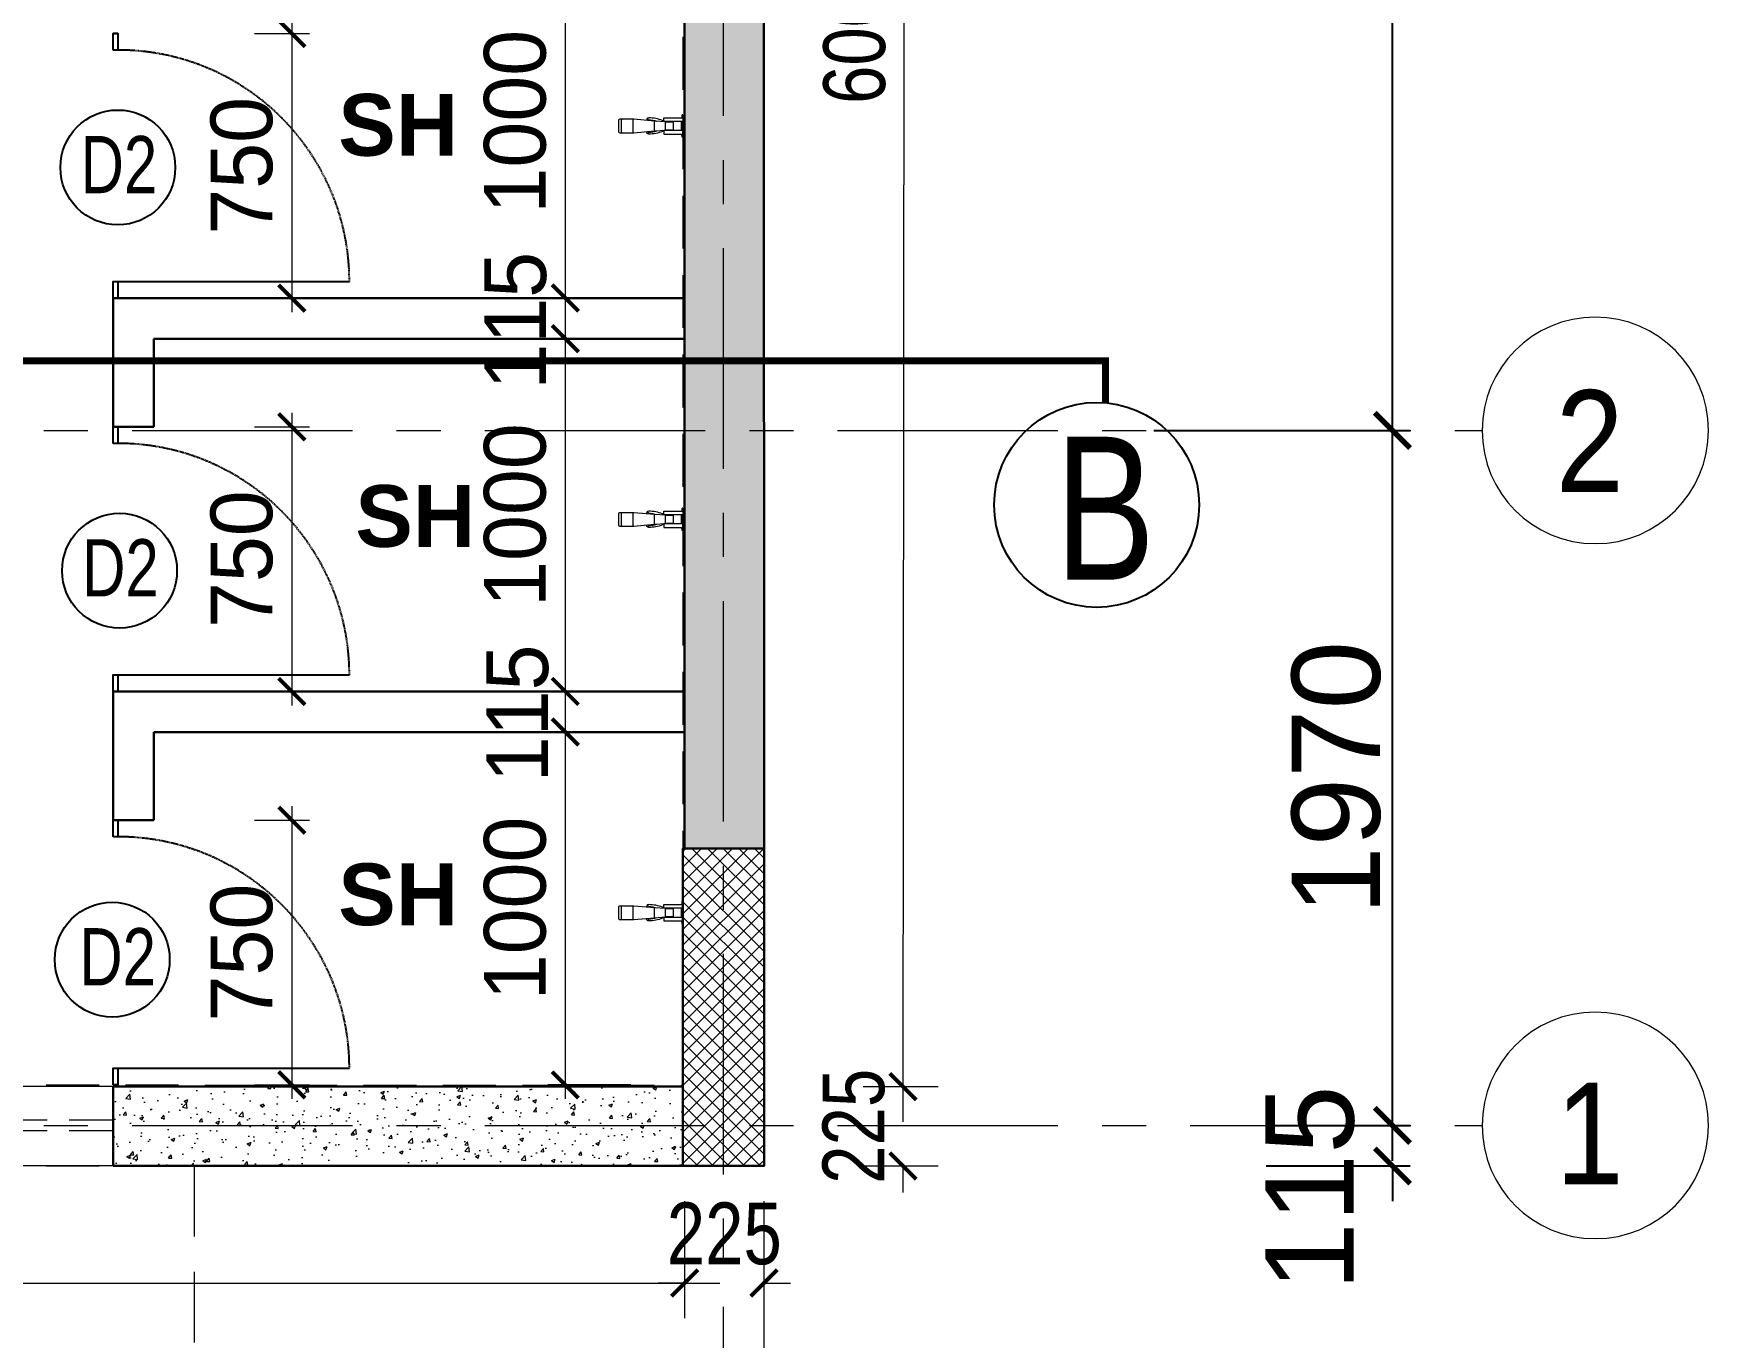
# Model space of a CAD drawing. Header units: millimetres. Extents: x -286480 to 108094, y -227925 to 10018.
# Drawn here: x -8674 to -3926, y -139030 to -135334 of the extents above; entities that cross this region are included whole.
import ezdxf
from ezdxf.enums import TextEntityAlignment as Align

# ---------------------------------------------------------------- set-up
doc = ezdxf.new("R2010")
doc.units = ezdxf.units.MM
doc.header["$LTSCALE"] = 100
doc.header["$MEASUREMENT"] = 0
doc.header["$PDMODE"] = 67
for name, pattern in [('CENTER', [2, 1.25, -0.25, 0.25, -0.25]), ('DASHED', [0.75, 0.5, -0.25]), ('DASHED2', [0.375, 0.25, -0.125])]:
    doc.linetypes.add(name, pattern=pattern)
doc.layers.get('0').update_dxf_attribs({"lineweight": 25})
for name, color, linetype, lineweight in [('A-ANNO-COLUMN-HATCH', 253, 'Continuous', 9), ('A-ANNO-GRID', 251, 'CENTER', 9), ('A-ANNO-TEXT', 7, 'Continuous', 25), ('A-ANNO-WALL', 1, 'Continuous', 30), ('AAC BLOCK HATCH', 253, 'Continuous', 5), ('ACC BLOCK', 211, 'Continuous', 30), ('beam', 3, 'Continuous', 20), ('dim', 7, 'Continuous', 13), ('DW-NO', 7, 'Continuous', 25), ('fixtures', 171, 'Continuous', 15), ('GLASS', 150, 'Continuous', 5), ('GRID TAB', 21, 'Continuous', 5), ('PARAPET', 50, 'Continuous', 18), ('projection', 200, 'DASHED', 18), ('S-COL', 4, 'Continuous', 30)]:
    doc.layers.add(name, color=color, linetype=linetype, lineweight=lineweight)
doc.layers.add('DIM1', color=132, linetype='Continuous')
doc.styles.add('ARIAL', font='arial.ttf', dxfattribs={"width": 0.8})
doc.styles.add('CENTURY-GOTHIC', font='GOTHIC.TTF', dxfattribs={"height": 175})
doc.styles.add('GOTHIC-TITLE', font='GOTHIC.TTF', dxfattribs={"width": 0.9, "height": 20})
doc.styles.add('SIZE', font='arial.ttf', dxfattribs={"width": 0.75, "height": 200})
doc.styles.get("Standard").update_dxf_attribs({"font": 'sanss___.ttf'})
doc.styles.add('Tower', font='arial.ttf', dxfattribs={"height": 250})
doc.dimstyles.new('1.125', dxfattribs={"dimtxt": 175, "dimasz": 75, "dimexe": 50, "dimexo": 50, "dimgap": 50, "dimtad": 1, "dimdec": 0, "dimrnd": 5, "dimzin": 0, "dimdsep": 46, "dimtxsty": 'CENTURY-GOTHIC', "dimblk": 'ARCHTICK', "dimcen": 5, "dimdle": 40, "dimclrd": 256, "dimclre": 8, "dimclrt": 213, "dimadec": 0, "dimazin": 0, "dimtfac": 1, "dimtdec": 0, "dimtofl": 0, "dimtmove": 2, "dimatfit": 2, "dimldrblk": 'OPEN30', "dimfxl": 80, "dimtolj": 1, "dimtzin": 0, "dimlwd": 15, "dimlwe": 9, "dimarcsym": 1})
doc.dimstyles.new('D 75', dxfattribs={"dimtxt": 175, "dimasz": 75, "dimexe": 100, "dimexo": 100, "dimgap": 50, "dimtad": 1, "dimdec": 0, "dimrnd": 5, "dimzin": 0, "dimdsep": 46, "dimtxsty": 'ARIAL', "dimblk": 'ARCHTICK', "dimcen": 0.09, "dimdle": 100, "dimclrd": 256, "dimclrt": 256, "dimadec": 0, "dimazin": 0, "dimtfac": 1, "dimtdec": 0, "dimtix": 1, "dimtofl": 0, "dimtmove": 1, "dimatfit": 3, "dimfxl": 135, "dimtolj": 1, "dimtzin": 0, "dimlwd": 9, "dimlwe": 9, "dimarcsym": 0})
doc.dimstyles.new('IIITD_WD_L @ 100', dxfattribs={"dimscale": 100, "dimtxt": 2.5, "dimasz": 1, "dimexe": 0.5, "dimexo": 0.25, "dimgap": 0.3, "dimtad": 1, "dimdec": 0, "dimrnd": 1, "dimzin": 0, "dimdsep": 46, "dimtxsty": 'Standard', "dimblk": 'ARCHTICK', "dimcen": 0.2, "dimdle": 1, "dimclrd": 8, "dimclre": 8, "dimadec": 0, "dimazin": 0, "dimtfac": 1, "dimtdec": 0, "dimtofl": 0, "dimtmove": 0, "dimatfit": 0, "dimfxl": 2, "dimtolj": 1, "dimtzin": 0, "dimlwd": -1, "dimlwe": -1, "dimarcsym": 0})
pattern_1 = [(50, (250.085, -34477.53), (107.58903, -9.41282), [11.25, -123.75]), (355, (250.09, -34477.53), (-20.8127, 112.82882), [9, -99]), (100.45144, (259.05, -34478.31), (86.77633, 103.416), [9.56103, -105.17132]), (46.1842, (250.09, -34447.53), (160.0862, -24.8279), [16.875, -185.625]), (96.63564, (263.43, -34449.6), (140.1993, 146.1178), [14.34155, -157.75706]), (351.18416, (250.09, -34447.53), (140.1993, 146.1178), [13.5, -148.5]), (21, (265.085, -34455.03), (89.53606, -60.39283), [11.25, -123.75]), (326, (265.09, -34455.03), (36.4973, 108.77251), [9, -99]), (71.45144, (272.55, -34460.06), (126.03336, 48.37967), [9.56103, -105.17132]), (37.5, (250.085, -34477.53), (1.823978, 49.934078), [0, -97.8, 0, -100.5, 0, -99.375]), (7.5, (250.085, -34477.53), (39.46043, 59.161757), [0, -57.3, 0, -95.55, 0, -37.875]), (327.5, (216.635, -34477.53), (80.073365, -3.38323), [0, -37.5, 0, -117, 0, -155.25]), (317.5, (201.635, -34477.53), (87.477925, 15.015747), [0, -48.75, 0, -77.7, 0, -110.25])]

# ---------------------------------------------------------------- blocks, each defined once
blk = doc.blocks.new('_ArchTick')
at = {"const_width": 0.15}
blk.add_lwpolyline([(-0.5, -0.5), (0.5, 0.5)], dxfattribs=at)
blk = doc.blocks.new('*D316')
at = {"layer": 'Defpoints', "color": 0, "ltscale": 0.1, "transparency": 16777216}
for p in [(-6603.2, -138672.4, -3), (-16553.2, -138739.2, -3), (-16553.2, -139317.8)]:
    blk.add_point(p, dxfattribs=at)
at = {"layer": 'dim', "color": 0, "lineweight": 9, "ltscale": 0.1, "transparency": 16777216}
for p, q in [((-6603.2, -138772.4), (-6603.2, -139417.8)), ((-16553.2, -138839.2), (-16553.2, -139417.8))]:
    blk.add_line(p, q, dxfattribs=at)
at = {"layer": 'dim', "lineweight": 9, "ltscale": 0.1, "transparency": 16777216}
blk.add_line((-6503.2, -139317.8), (-16653.2, -139317.8), dxfattribs=at)
at = {"layer": 'dim', "lineweight": 9, "ltscale": 0.1, "transparency": 16777216, "xscale": 75, "yscale": 75, "zscale": 75, "rotation": 180}
blk.add_blockref('_ArchTick', (-16553.2, -139317.8), dxfattribs=at)
at = {"layer": 'dim', "lineweight": 9, "ltscale": 0.1, "transparency": 16777216, "xscale": 75, "yscale": 75, "zscale": 75}
blk.add_blockref('_ArchTick', (-6603.2, -139317.8), dxfattribs=at)
at = {"layer": 'dim', "ltscale": 0.1, "transparency": 16777216, "insert": (-11578.2, -139178.5), "char_height": 175, "attachment_point": 5, "style": 'ARIAL'}
blk.add_mtext('\\A1;9950', dxfattribs=at)
blk = doc.blocks.new('*D318')
at = {"layer": 'Defpoints', "color": 0, "ltscale": 0.1, "transparency": 16777216}
for p in [(-6457.7, -132313.8), (-6421.7, -138319.2, 11.6), (-6209, -138319.4)]:
    blk.add_point(p, dxfattribs=at)
at = {"layer": 'dim', "lineweight": 9, "ltscale": 0.1, "transparency": 16777216}
blk.add_line((-6204.6, -132214), (-6209.1, -138419.4), dxfattribs=at)
at = {"layer": 'dim', "color": 0, "lineweight": 9, "ltscale": 0.1, "transparency": 16777216}
for p, q in [((-6357.7, -132313.9), (-6104.7, -132314.1)), ((-6321.7, -138319.3), (-6109, -138319.4))]:
    blk.add_line(p, q, dxfattribs=at)
at = {"layer": 'dim', "lineweight": 9, "ltscale": 0.1, "transparency": 16777216, "xscale": 75, "yscale": 75, "zscale": 75}
for p, rotation in [((-6204.7, -132314), 89.95871257011103), ((-6209, -138319.4), 269.9587125701111)]:
    blk.add_blockref('_ArchTick', p, dxfattribs=dict(at, rotation=rotation))
at = {"layer": 'dim', "ltscale": 0.1, "transparency": 16777216, "insert": (-6346.2, -135316.6), "char_height": 175, "attachment_point": 5, "rotation": 89.9587, "style": 'ARIAL'}
blk.add_mtext('\\A1;6005', dxfattribs=at)
blk = doc.blocks.new('*D319')
at = {"layer": 'Defpoints', "color": 0, "ltscale": 0.1, "transparency": 16777216}
for p in [(-6421.7, -138319.2, 3), (-6421.9, -138544), (-6209.2, -138544.2)]:
    blk.add_point(p, dxfattribs=at)
at = {"layer": 'dim', "lineweight": 9, "ltscale": 0.1, "transparency": 16777216}
for p, q in [((-6209, -138319.4), (-6209, -138244.4)), ((-6209.2, -138544.2), (-6209.2, -138619.2))]:
    blk.add_line(p, q, dxfattribs=at)
at = {"layer": 'dim', "color": 0, "lineweight": 9, "ltscale": 0.1, "transparency": 16777216}
for p, q in [((-6321.7, -138319.3), (-6109, -138319.4)), ((-6321.9, -138544.1), (-6109.2, -138544.3))]:
    blk.add_line(p, q, dxfattribs=at)
at = {"layer": 'dim', "lineweight": 9, "ltscale": 0.1, "transparency": 16777216, "xscale": 75, "yscale": 75, "zscale": 75}
for p, rotation in [((-6209, -138319.4), 269.9587125701111), ((-6209.2, -138544.2), 89.95871257011108)]:
    blk.add_blockref('_ArchTick', p, dxfattribs=dict(at, rotation=rotation))
at = {"layer": 'dim', "ltscale": 0.1, "transparency": 16777216, "insert": (-6348.5, -138431.7), "char_height": 175, "attachment_point": 5, "rotation": 89.9587, "style": 'ARIAL'}
blk.add_mtext('\\A1;225', dxfattribs=at)
blk = doc.blocks.new('*D279')
at = {"layer": 'Defpoints', "color": 0, "ltscale": 0.1, "transparency": 16777216}
for p in [(-6603.2, -138544.3), (-6828.2, -138653.2), (-6603.2, -138876)]:
    blk.add_point(p, dxfattribs=at)
at = {"layer": 'dim', "color": 0, "lineweight": 9, "ltscale": 0.1, "transparency": 16777216}
for p, q in [((-6603.2, -138644.3), (-6603.2, -138976)), ((-6828.2, -138753.2), (-6828.2, -138976))]:
    blk.add_line(p, q, dxfattribs=at)
at = {"layer": 'dim', "lineweight": 9, "ltscale": 0.1, "transparency": 16777216}
for p, q in [((-6828.2, -138876), (-6903.2, -138876)), ((-6603.2, -138876), (-6528.2, -138876))]:
    blk.add_line(p, q, dxfattribs=at)
at = {"layer": 'dim', "lineweight": 9, "ltscale": 0.1, "transparency": 16777216, "xscale": 75, "yscale": 75, "zscale": 75}
blk.add_blockref('_ArchTick', (-6828.2, -138876), dxfattribs=at)
at = {"layer": 'dim', "lineweight": 9, "ltscale": 0.1, "transparency": 16777216, "xscale": 75, "yscale": 75, "zscale": 75, "rotation": 180}
blk.add_blockref('_ArchTick', (-6603.2, -138876), dxfattribs=at)
at = {"layer": 'dim', "ltscale": 0.1, "transparency": 16777216, "insert": (-6715.7, -138736.6), "char_height": 175, "attachment_point": 5, "style": 'ARIAL'}
blk.add_mtext('\\A1;225', dxfattribs=at)
blk = doc.blocks.new('ERE')
at = {"linetype": 'Continuous'}
for p, q in [((130107.8, -25007.6, 6.1), (130121.2, -25007.6, 6.1)), ((130107.8, -25054.5, 6.1), (129451.5, -25054.5, 6.1)), ((130107.8, -25757.6, 6.1), (130121.2, -25757.6, 6.1))]:
    blk.add_line(p, q, dxfattribs=at)
at = {"linetype": 'DASHED2', "ltscale": 0.1}
blk.add_arc((130107.8, -25054.5, 6.1), 656.3, 180, 270, dxfattribs=at)
at = {"linetype": 'Continuous'}
for points in [[(130121.2, -25007.6, 6.1), (130121.2, -25054.5, 6.1), (130107.8, -25054.5, 6.1), (130107.8, -25007.6, 6.1)], [(130121.2, -25710.7, 6.1), (130121.2, -25757.6, 6.1), (130107.8, -25757.6, 6.1), (130107.8, -25710.7, 6.1)]]:
    blk.add_3dface(points, dxfattribs=at)
blk = doc.blocks.new('*D258')
at = {"layer": 'Defpoints', "color": 0, "ltscale": 0.1, "transparency": 16777216}
for p in [(-6930.1, -135084.3), (-7166.4, -136084.3), (-6930.1, -136084.3)]:
    blk.add_point(p, dxfattribs=at)
at = {"layer": 'dim', "color": 8, "lineweight": 9, "ltscale": 0.1, "transparency": 16777216}
for p, q in [((-6980.1, -135084.3), (-7216.4, -135084.3)), ((-6980.1, -136084.3), (-7216.4, -136084.3))]:
    blk.add_line(p, q, dxfattribs=at)
at = {"layer": 'dim', "lineweight": 15, "ltscale": 0.1, "transparency": 16777216}
blk.add_line((-7166.4, -135044.3), (-7166.4, -136124.3), dxfattribs=at)
at = {"layer": 'dim', "lineweight": 15, "ltscale": 0.1, "transparency": 16777216, "xscale": 75, "yscale": 75, "zscale": 75}
for p, rotation in [((-7166.4, -135084.3), 90), ((-7166.4, -136084.3), 270)]:
    blk.add_blockref('_ArchTick', p, dxfattribs=dict(at, rotation=rotation))
at = {"layer": 'dim', "color": 213, "ltscale": 0.1, "transparency": 16777216, "insert": (-7308.3, -135584.3), "char_height": 175, "attachment_point": 5, "rotation": 90, "style": 'CENTURY-GOTHIC'}
blk.add_mtext('\\A1;1000', dxfattribs=at)
blk = doc.blocks.new('_Open30')
at = {"color": 0, "linetype": 'ByBlock', "lineweight": -2}
for p, q in [((-1, 0.268), (0, 0)), ((0, 0), (-1, -0.268)), ((0, 0), (-1, 0))]:
    blk.add_line(p, q, dxfattribs=at)
blk = doc.blocks.new('*D259')
at = {"layer": 'Defpoints', "color": 0, "ltscale": 0.1, "transparency": 16777216}
for p in [(-6930.1, -136084.3), (-7166.4, -136199.3), (-6930.3, -136199.3)]:
    blk.add_point(p, dxfattribs=at)
at = {"layer": 'dim', "color": 8, "lineweight": 9, "ltscale": 0.1, "transparency": 16777216}
for p, q in [((-6980.1, -136084.3), (-7216.4, -136084.3)), ((-6980.3, -136199.3), (-7216.4, -136199.3))]:
    blk.add_line(p, q, dxfattribs=at)
at = {"layer": 'dim', "lineweight": 15, "ltscale": 0.1, "transparency": 16777216}
blk.add_line((-7166.4, -136044.3), (-7166.4, -136239.3), dxfattribs=at)
at = {"layer": 'dim', "lineweight": 15, "ltscale": 0.1, "transparency": 16777216, "xscale": 75, "yscale": 75, "zscale": 75}
for p, rotation in [((-7166.4, -136084.3), 90), ((-7166.4, -136199.3), 270)]:
    blk.add_blockref('_ArchTick', p, dxfattribs=dict(at, rotation=rotation))
at = {"layer": 'dim', "color": 213, "ltscale": 0.1, "transparency": 16777216, "insert": (-7307.4, -136148.5), "char_height": 175, "attachment_point": 5, "rotation": 90, "style": 'CENTURY-GOTHIC'}
blk.add_mtext('\\A1;115', dxfattribs=at)
blk = doc.blocks.new('*D260')
at = {"layer": 'Defpoints', "color": 0, "ltscale": 0.1, "transparency": 16777216}
for p in [(-6930.3, -136199.3), (-7166.4, -137199.3), (-6930.3, -137199.3)]:
    blk.add_point(p, dxfattribs=at)
at = {"layer": 'dim', "lineweight": 15, "ltscale": 0.1, "transparency": 16777216}
blk.add_line((-7166.4, -136159.3), (-7166.4, -137239.3), dxfattribs=at)
at = {"layer": 'dim', "color": 8, "lineweight": 9, "ltscale": 0.1, "transparency": 16777216}
for p, q in [((-6980.3, -136199.3), (-7216.4, -136199.3)), ((-6980.3, -137199.3), (-7216.4, -137199.3))]:
    blk.add_line(p, q, dxfattribs=at)
at = {"layer": 'dim', "lineweight": 15, "ltscale": 0.1, "transparency": 16777216, "xscale": 75, "yscale": 75, "zscale": 75}
for p, rotation in [((-7166.4, -136199.3), 90), ((-7166.4, -137199.3), 270)]:
    blk.add_blockref('_ArchTick', p, dxfattribs=dict(at, rotation=rotation))
at = {"layer": 'dim', "color": 213, "ltscale": 0.1, "transparency": 16777216, "insert": (-7308.3, -136699.3), "char_height": 175, "attachment_point": 5, "rotation": 90, "style": 'CENTURY-GOTHIC'}
blk.add_mtext('\\A1;1000', dxfattribs=at)
blk = doc.blocks.new('*D261')
at = {"layer": 'Defpoints', "color": 0, "ltscale": 0.1, "transparency": 16777216}
for p in [(-6930.3, -137199.3), (-7166.4, -137314.3), (-6930.1, -137314.3)]:
    blk.add_point(p, dxfattribs=at)
at = {"layer": 'dim', "lineweight": 15, "ltscale": 0.1, "transparency": 16777216}
blk.add_line((-7166.4, -137159.3), (-7166.4, -137354.3), dxfattribs=at)
at = {"layer": 'dim', "color": 8, "lineweight": 9, "ltscale": 0.1, "transparency": 16777216}
for p, q in [((-6980.3, -137199.3), (-7216.4, -137199.3)), ((-6980.1, -137314.3), (-7216.4, -137314.3))]:
    blk.add_line(p, q, dxfattribs=at)
at = {"layer": 'dim', "lineweight": 15, "ltscale": 0.1, "transparency": 16777216, "xscale": 75, "yscale": 75, "zscale": 75}
for p, rotation in [((-7166.4, -137199.3), 90), ((-7166.4, -137314.3), 270)]:
    blk.add_blockref('_ArchTick', p, dxfattribs=dict(at, rotation=rotation))
at = {"layer": 'dim', "color": 213, "ltscale": 0.1, "transparency": 16777216, "insert": (-7301.5, -137261.5), "char_height": 175, "attachment_point": 5, "rotation": 90, "style": 'CENTURY-GOTHIC'}
blk.add_mtext('\\A1;115', dxfattribs=at)
blk = doc.blocks.new('*D262')
at = {"layer": 'Defpoints', "color": 0, "ltscale": 0.1, "transparency": 16777216}
for p in [(-6930.1, -137314.3), (-7166.4, -138314.3), (-6930.3, -138314.3, 11.6)]:
    blk.add_point(p, dxfattribs=at)
at = {"layer": 'dim', "lineweight": 15, "ltscale": 0.1, "transparency": 16777216}
blk.add_line((-7166.4, -137274.3), (-7166.4, -138354.3), dxfattribs=at)
at = {"layer": 'dim', "color": 8, "lineweight": 9, "ltscale": 0.1, "transparency": 16777216}
for p, q in [((-6980.1, -137314.3), (-7216.4, -137314.3)), ((-6980.3, -138314.3), (-7216.4, -138314.3))]:
    blk.add_line(p, q, dxfattribs=at)
at = {"layer": 'dim', "lineweight": 15, "ltscale": 0.1, "transparency": 16777216, "xscale": 75, "yscale": 75, "zscale": 75}
for p, rotation in [((-7166.4, -137314.3), 90), ((-7166.4, -138314.3), 270)]:
    blk.add_blockref('_ArchTick', p, dxfattribs=dict(at, rotation=rotation))
at = {"layer": 'dim', "color": 213, "ltscale": 0.1, "transparency": 16777216, "insert": (-7308.3, -137814.3), "char_height": 175, "attachment_point": 5, "rotation": 90, "style": 'CENTURY-GOTHIC'}
blk.add_mtext('\\A1;1000', dxfattribs=at)
blk = doc.blocks.new('-shower1')
for p, q in [((80.7, -14), (80.7, 14)), ((141.7, 19), (141.7, -19))]:
    blk.add_line(p, q)
for points in [[(-0.3, 13), (53.7, 13), (53.7, 23), (-0.3, 23)], [(-0.3, -13), (53.7, -13), (53.7, -23), (-0.3, -23)]]:
    blk.add_lwpolyline(points, close=True)
for points in [[(0, 23), (0, 31.9), (1.7, 31.9), (3.1, 23)], [(0, 13), (0, -13)], [(1.7, 23), (1.7, 31.9)], [(1.7, 13), (1.7, -13)], [(4.6, 13), (4.6, -13)], [(48.7, 12), (27.7, 12), (27.7, -12), (48.7, -12)], [(97.6, 18.4), (99.8, 22.4)], [(0, -23), (0, -31.9), (1.7, -31.9), (3.1, -23)], [(1.7, -23), (1.7, -31.9)], [(97.6, -18.4), (99.8, -22.4)]]:
    blk.add_lwpolyline(points)
blk.add_lwpolyline([(178.7, -19), (171.7, -19), (138.7, -19), (80.7, -14), (48.7, -12), (48.7, 12), (80.7, 14), (138.7, 19), (171.7, 19), (178.7, 19, -0.414214), (182.7, 15), (182.7, -15, -0.414214)], format="xyb", close=True)
for points in [[(53.7, 15.3, -0.007513), (57.2, 14.6, -0.799179)], [(57.2, 12.6), (57.2, 15.8, -0.081947), (96.7, 23.1, -0.285928), (101.7, 20.5), (102.8, 16)], [(57.2, 12.6), (57.2, 12.6, -0.081947)], [(97.6, 18.4, 0.046456), (73.5, 13.6, 0.308192)], [(171, 19, -0.414214), (175, 15), (175, -15, -0.414214), (171, -19)], [(53.7, -14.5, 0.007513), (57.2, -13.8, 0.799179)], [(57.2, -12.6), (57.2, -14.1, 0.081947)], [(57.2, -14.1), (57.2, -15.8, 0.081947), (96.7, -23.1, 0.285928), (101.7, -20.5), (102.8, -16)], [(97.6, -18.4, -0.046456), (73.5, -13.6, -0.308192)]]:
    blk.add_lwpolyline(points, format="xyb")
blk = doc.blocks.new('GRIDTAB')
at = {"layer": 'GRID TAB', "ltscale": 0.1}
blk.add_circle((4668008.8, 8270544.3), 334.3, dxfattribs=at)
at = {"layer": 'GRID TAB', "ltscale": 0.1, "style": 'GOTHIC-TITLE', "width": 0.9}
blk.add_attdef('1', text='', height=300, dxfattribs=at).set_placement((4667992.4, 8270418.2), align=Align.CENTER)
blk = doc.blocks.new('*D406')
at = {"layer": 'Defpoints', "color": 0, "ltscale": 0.5, "transparency": 16777216}
for p in [(-5224.7, -136459.3, -0.6), (-4821.6, -136459.3), (-5199.2, -138429.3, 19.8)]:
    blk.add_point(p, dxfattribs=at)
at = {"layer": 'DIM1', "color": 8, "ltscale": 0.5, "transparency": 16777216}
for p, q in [((-4821.6, -138529.3), (-4821.6, -136359.3)), ((-5199.7, -136459.3), (-4771.6, -136459.3)), ((-5174.2, -138429.3), (-4771.6, -138429.3))]:
    blk.add_line(p, q, dxfattribs=at)
at = {"layer": 'DIM1', "color": 8, "ltscale": 0.5, "transparency": 16777216, "xscale": 100, "yscale": 100, "zscale": 100}
for p, rotation in [((-4821.6, -136459.3), 90), ((-4821.6, -138429.3), 270)]:
    blk.add_blockref('_ArchTick', p, dxfattribs=dict(at, rotation=rotation))
at = {"layer": 'DIM1', "color": 0, "ltscale": 0.5, "transparency": 16777216, "insert": (-4980.4, -137444.3), "char_height": 250, "attachment_point": 5, "rotation": 90}
blk.add_mtext('\\A1;1970', dxfattribs=at)
blk = doc.blocks.new('*D407')
at = {"layer": 'Defpoints', "color": 0, "ltscale": 0.5, "transparency": 16777216}
for p in [(-5196.4, -132199.3, 20.1), (-4821.6, -132199.3), (-5522.6, -136459.3, -0.6)]:
    blk.add_point(p, dxfattribs=at)
at = {"layer": 'DIM1', "color": 8, "ltscale": 0.5, "transparency": 16777216}
for p, q in [((-4821.6, -136559.3), (-4821.6, -132099.3)), ((-5171.4, -132199.3), (-4771.6, -132199.3)), ((-5497.6, -136459.3), (-4771.6, -136459.3))]:
    blk.add_line(p, q, dxfattribs=at)
at = {"layer": 'DIM1', "color": 8, "ltscale": 0.5, "transparency": 16777216, "xscale": 100, "yscale": 100, "zscale": 100}
for p, rotation in [((-4821.6, -132199.3), 90), ((-4821.6, -136459.3), 270)]:
    blk.add_blockref('_ArchTick', p, dxfattribs=dict(at, rotation=rotation))
at = {"layer": 'DIM1', "color": 0, "ltscale": 0.5, "transparency": 16777216, "insert": (-4980.6, -134329.3), "char_height": 250, "attachment_point": 5, "rotation": 90}
blk.add_mtext('\\A1;4260', dxfattribs=at)
blk = doc.blocks.new('*D412')
at = {"layer": 'Defpoints', "color": 0, "ltscale": 0.1, "transparency": 16777216}
for p in [(-6828.2, -138544.3, 41.3), (-11563.2, -138653.2, 38.3), (-6828.2, -138876)]:
    blk.add_point(p, dxfattribs=at)
at = {"layer": 'dim', "color": 0, "lineweight": 9, "ltscale": 0.1, "transparency": 16777216}
for p, q in [((-6828.2, -138644.3), (-6828.2, -138976)), ((-11563.2, -138753.2), (-11563.2, -138976))]:
    blk.add_line(p, q, dxfattribs=at)
at = {"layer": 'dim', "lineweight": 9, "ltscale": 0.1, "transparency": 16777216}
blk.add_line((-11663.2, -138876), (-6728.2, -138876), dxfattribs=at)
at = {"layer": 'dim', "lineweight": 9, "ltscale": 0.1, "transparency": 16777216, "xscale": 75, "yscale": 75, "zscale": 75, "rotation": 180}
blk.add_blockref('_ArchTick', (-11563.2, -138876), dxfattribs=at)
at = {"layer": 'dim', "lineweight": 9, "ltscale": 0.1, "transparency": 16777216, "xscale": 75, "yscale": 75, "zscale": 75}
blk.add_blockref('_ArchTick', (-6828.2, -138876), dxfattribs=at)
at = {"layer": 'dim', "ltscale": 0.1, "transparency": 16777216, "insert": (-9195.7, -138736.6), "char_height": 175, "attachment_point": 5, "style": 'ARIAL'}
blk.add_mtext('\\A1;4735', dxfattribs=at)
blk = doc.blocks.new('*D416')
at = {"layer": 'Defpoints', "color": 0, "ltscale": 0.1, "transparency": 16777216}
for p in [(-5199.2, -138429.3, 36.7), (-5204.7, -138544.3, 41.3), (-4821.6, -138544.3)]:
    blk.add_point(p, dxfattribs=at)
at = {"layer": 'DIM1', "color": 8, "ltscale": 0.1, "transparency": 16777216}
for p, q in [((-4821.6, -138429.3), (-4821.6, -138329.3)), ((-5174.2, -138429.3), (-4771.6, -138429.3)), ((-5179.7, -138544.3), (-4771.6, -138544.3)), ((-4821.6, -138544.3), (-4821.6, -138644.3))]:
    blk.add_line(p, q, dxfattribs=at)
at = {"layer": 'DIM1', "color": 8, "ltscale": 0.1, "transparency": 16777216, "xscale": 100, "yscale": 100, "zscale": 100}
for p, rotation in [((-4821.6, -138429.3), 270), ((-4821.6, -138544.3), 90)]:
    blk.add_blockref('_ArchTick', p, dxfattribs=dict(at, rotation=rotation))
at = {"layer": 'DIM1', "color": 0, "ltscale": 0.1, "transparency": 16777216, "insert": (-5054.9, -138606.9), "char_height": 250, "attachment_point": 5, "rotation": 90}
blk.add_mtext('\\A1;115', dxfattribs=at)
blk = doc.blocks.new('*D516')
at = {"layer": 'Defpoints', "color": 0, "ltscale": 0.1, "transparency": 16777216}
for p in [(-8097.1, -135334.3, 11.7), (-8097.1, -136084.3, 11.7), (-7941.5, -136084.3)]:
    blk.add_point(p, dxfattribs=at)
at = {"layer": 'dim', "lineweight": 15, "ltscale": 0.1, "transparency": 16777216}
blk.add_line((-7941.5, -135294.3), (-7941.5, -136124.3), dxfattribs=at)
at = {"layer": 'dim', "color": 8, "lineweight": 9, "ltscale": 0.1, "transparency": 16777216}
for p, q in [((-8047.1, -135334.3), (-7891.5, -135334.3)), ((-8047.1, -136084.3), (-7891.5, -136084.3))]:
    blk.add_line(p, q, dxfattribs=at)
at = {"layer": 'dim', "lineweight": 15, "ltscale": 0.1, "transparency": 16777216, "xscale": 75, "yscale": 75, "zscale": 75}
for p, rotation in [((-7941.5, -135334.3), 90), ((-7941.5, -136084.3), 270)]:
    blk.add_blockref('_ArchTick', p, dxfattribs=dict(at, rotation=rotation))
at = {"layer": 'dim', "color": 213, "ltscale": 0.1, "transparency": 16777216, "insert": (-8083.4, -135709.3), "char_height": 175, "attachment_point": 5, "rotation": 90, "style": 'CENTURY-GOTHIC'}
blk.add_mtext('\\A1;750', dxfattribs=at)
blk = doc.blocks.new('*D517')
at = {"layer": 'Defpoints', "color": 0, "ltscale": 0.1, "transparency": 16777216}
for p in [(-8097.1, -136449.3, 11.7), (-8097.1, -137199.3, 11.7), (-7941.5, -137199.3)]:
    blk.add_point(p, dxfattribs=at)
at = {"layer": 'dim', "lineweight": 15, "ltscale": 0.1, "transparency": 16777216}
blk.add_line((-7941.5, -136409.3), (-7941.5, -137239.3), dxfattribs=at)
at = {"layer": 'dim', "color": 8, "lineweight": 9, "ltscale": 0.1, "transparency": 16777216}
for p, q in [((-8047.1, -136449.3), (-7891.5, -136449.3)), ((-8047.1, -137199.3), (-7891.5, -137199.3))]:
    blk.add_line(p, q, dxfattribs=at)
at = {"layer": 'dim', "lineweight": 15, "ltscale": 0.1, "transparency": 16777216, "xscale": 75, "yscale": 75, "zscale": 75}
for p, rotation in [((-7941.5, -136449.3), 90), ((-7941.5, -137199.3), 270)]:
    blk.add_blockref('_ArchTick', p, dxfattribs=dict(at, rotation=rotation))
at = {"layer": 'dim', "color": 213, "ltscale": 0.1, "transparency": 16777216, "insert": (-8083.4, -136824.3), "char_height": 175, "attachment_point": 5, "rotation": 90, "style": 'CENTURY-GOTHIC'}
blk.add_mtext('\\A1;750', dxfattribs=at)
blk = doc.blocks.new('*D518')
at = {"layer": 'Defpoints', "color": 0, "ltscale": 0.1, "transparency": 16777216}
for p in [(-8097.1, -137564.3, 11.7), (-8097.1, -138314.3, 11.7), (-7941.5, -138314.3)]:
    blk.add_point(p, dxfattribs=at)
at = {"layer": 'dim', "lineweight": 15, "ltscale": 0.1, "transparency": 16777216}
blk.add_line((-7941.5, -137524.3), (-7941.5, -138354.3), dxfattribs=at)
at = {"layer": 'dim', "color": 8, "lineweight": 9, "ltscale": 0.1, "transparency": 16777216}
for p, q in [((-8047.1, -137564.3), (-7891.5, -137564.3)), ((-8047.1, -138314.3), (-7891.5, -138314.3))]:
    blk.add_line(p, q, dxfattribs=at)
at = {"layer": 'dim', "lineweight": 15, "ltscale": 0.1, "transparency": 16777216, "xscale": 75, "yscale": 75, "zscale": 75}
for p, rotation in [((-7941.5, -137564.3), 90), ((-7941.5, -138314.3), 270)]:
    blk.add_blockref('_ArchTick', p, dxfattribs=dict(at, rotation=rotation))
at = {"layer": 'dim', "color": 213, "ltscale": 0.1, "transparency": 16777216, "insert": (-8083.4, -137939.3), "char_height": 175, "attachment_point": 5, "rotation": 90, "style": 'CENTURY-GOTHIC'}
blk.add_mtext('\\A1;750', dxfattribs=at)

msp = doc.modelspace()

# ---------------------------------------------------------------- hatches: boundary and pattern name
at = {"layer": 'A-ANNO-COLUMN-HATCH', "lineweight": 9, "ltscale": 0.1}
h = msp.add_hatch(dxfattribs=at)
h.set_pattern_fill('ANSI37', color=256, scale=250, angle=0.0072)
h.set_pattern_definition([(45.00725, (-690.243, -1074.882), (-22.0998824, 22.094291), []), (135.00725, (-690.243, -1074.882), (-22.094291, -22.0998824), [])])
h.paths.add_polyline_path([(-6833.1, -138544.3), (-6603.1, -138544.3), (-6603.1, -137644.3), (-6833.1, -137644.3)])
at = {"layer": 'AAC BLOCK HATCH'}
h = msp.add_hatch(dxfattribs=at)
h.set_pattern_fill('AR-CONC', color=256, scale=15, style=0)
h.set_pattern_definition(pattern_1)
h.paths.add_polyline_path([(-6603.2, -134864.3), (-6828.2, -134864.3), (-6828.2, -137644.3), (-6603.1, -137644.3)])
h = msp.add_hatch(dxfattribs=at)
h.set_pattern_fill('AR-CONC', color=256, scale=15, style=0)
h.set_pattern_definition(pattern_1)
h.paths.add_polyline_path([(-6833.2, -138319.3), (-8448.2, -138319.3), (-8448.2, -138544.2), (-6833.3, -138544.3)])

# ---------------------------------------------------------------- linework, layer by layer
at = {"color": 12, "ltscale": 0.5, "true_color": 0xe00000, "const_width": 20, "elevation": 10.3}
msp.add_lwpolyline([(-30388.2, -133598.1), (-30388.2, -133203.7), (-12764.8, -133203.7), (-12764.8, -136262.3), (-5634.8, -136262.3), (-5634.8, -136381)], dxfattribs=at)
at = {"color": 12, "ltscale": 0.5, "true_color": 0xe00000}
msp.add_circle((-5660.1, -136670.4, 10.3), 290.5, dxfattribs=at)
at = {"layer": 'A-ANNO-GRID', "ltscale": 5}
for p, q in [((-6718.2, -140568.1, -20.7), (-6718.2, -124321.9, -20.7)), ((-30394.7, -136459.3, -1.8), (-4567.5, -136459.3, -1.8)), ((-30394.7, -138429.3, 18.6), (-4567.5, -138429.3, 18.6))]:
    msp.add_line(p, q, dxfattribs=at)
at = {"layer": 'A-ANNO-WALL', "ltscale": 0.1}
for p, q in [((-6828.2, -136084.3, 11.7), (-8448.2, -136084.3, 11.7)), ((-8448.2, -136084.3, 11.7), (-8448.2, -136449.3, 11.7)), ((-8448.2, -136199.3, 11.7), (-8448.2, -136449.3, 11.7)), ((-6828.2, -136199.3, 11.7), (-8333.2, -136199.3, 11.7)), ((-8333.2, -136199.3, 11.7), (-8333.2, -136449.3, 11.7)), ((-8333.2, -136449.3, 11.7), (-8448.2, -136449.3, 11.7)), ((-8448.2, -137199.3, 11.7), (-8448.2, -137564.3, 11.7)), ((-6828.2, -137199.3, 11.7), (-8448.2, -137199.3, 11.7)), ((-8333.2, -137314.3, 11.7), (-8333.2, -137564.3, 11.7)), ((-6828.2, -137314.3, 11.7), (-8333.2, -137314.3, 11.7)), ((-8448.2, -137564.3, 11.7), (-8333.2, -137564.3, 11.7))]:
    msp.add_line(p, q, dxfattribs=at)
at = {"layer": 'ACC BLOCK', "ltscale": 0.5}
for p, q in [((-6828.4, -137644.3, 25.1), (-6828.2, -134864.3, 21.1)), ((-6603.1, -137644.3, 23.2), (-6603.2, -134864.3, 13.4)), ((-8448.2, -138319.3, 11.7), (-6833.2, -138319.3, 11.7)), ((-8448.2, -138544.2, 11.7), (-6833.2, -138544.3, 23.2))]:
    msp.add_line(p, q, dxfattribs=at)
at = {"layer": 'ACC BLOCK', "ltscale": 0.5, "extrusion": (0.059341, -0.000177257, 0.998238)}
msp.add_line((-8448.2, -138319.3, 11.7), (-8448.2, -138544.2, 11.7), dxfattribs=at)
at = {"layer": 'beam', "linetype": 'DASHED2', "ltscale": 6}
for p, q in [((-6603.2, -132984.3, 11.7), (-6603.1, -137644.3, 23.2)), ((-6833.2, -134444, 15.3), (-6833.1, -137644.3, 23.2)), ((-11563.2, -138314.3, 11.7), (-6833.2, -138314.9, 23.2)), ((-11563.2, -138544.3, 34.8), (-6833.1, -138544.3, 23.2))]:
    msp.add_line(p, q, dxfattribs=at)
at = {"layer": 'DW-NO', "color": 51}
for centre in [(-8434.9, -135714, -68.4), (-8430, -136856.9, -68.4), (-8450.8, -137959.3, -13.5)]:
    msp.add_circle(centre, 162.8, dxfattribs=at)
at = {"layer": 'GLASS', "ltscale": 0.1, "extrusion": (0.059341, -0.000177257, 0.998238)}
for p, q in [((-8448.2, -138319.3, 11.7), (-9948.2, -138319.2, 11.7)), ((-8448.2, -138544.2, 11.7), (-9948.2, -138544.2, 11.7))]:
    msp.add_line(p, q, dxfattribs=at)
at = {"layer": 'GLASS', "linetype": 'DASHED2', "ltscale": 5, "extrusion": (0.059341, -0.000177257, 0.998238)}
for p, q in [((-8448.2, -138414.2, 11.7), (-9948.2, -138414.2, 11.7)), ((-8448.2, -138444.2, 11.7), (-9948.2, -138444.2, 11.7))]:
    msp.add_line(p, q, dxfattribs=at)
at = {"layer": 'PARAPET', "ltscale": 0.1}
msp.add_line((-6603.1, -138544.3, 23.2), (-6834, -138544.3, 23.2), dxfattribs=at)
at = {"layer": 'projection', "color": 21, "ltscale": 4}
msp.add_line((-8218.2, -138544.3, 11.7), (-8218.2, -139144.3, 11.7), dxfattribs=at)
at = {"layer": 'S-COL', "ltscale": 0.1, "elevation": 23.2}
msp.add_lwpolyline([(-6833.1, -138544.3), (-6603.1, -138544.3), (-6603.1, -137644.3), (-6833.1, -137644.3)], close=True, dxfattribs=at)

# ---------------------------------------------------------------- block references
at = {"layer": 'A-ANNO-TEXT', "rotation": 180}
for p in [(121673, -161091.9, 5.5), (121673, -162206.9, 5.5), (121673, -163321.9, -88.8)]:
    msp.add_blockref('ERE', p, dxfattribs=at)
at = {"layer": 'fixtures', "xscale": -1}
for p in [(-6833.2, -135596.5, 15.4), (-6833.2, -136711.5, 15.4), (-6833.2, -137826.5, 15.4)]:
    msp.add_blockref('-shower1', p, dxfattribs=at)
at = {"layer": 'GRID TAB', "color": 1}
ref = msp.add_blockref('GRIDTAB', (-4485535, 7803263.2, -8), dxfattribs=dict(at, xscale=-0.9600000000000005, yscale=0.9600000000000005, zscale=0.9600000000000005, rotation=180))
ref.add_attrib('1', '2', dxfattribs={"ltscale": 0.1, "height": 288, "rotation": 360, "style": 'GOTHIC-TITLE', "width": 0.9}).set_placement((-4262.4, -136633.5, -8), align=Align.CENTER)
ref = msp.add_blockref('GRIDTAB', (-4485535, 7801293.2, 3.6), dxfattribs=dict(at, xscale=-0.9600000000000005, yscale=0.9600000000000005, zscale=0.9600000000000005, rotation=180))
ref.add_attrib('1', '1', dxfattribs={"ltscale": 0.1, "height": 288, "rotation": 360, "style": 'GOTHIC-TITLE', "width": 0.9}).set_placement((-4262.4, -138596.2, 3.6), align=Align.CENTER)

# ---------------------------------------------------------------- texts
at = {"layer": 'A-ANNO-TEXT', "char_height": 150, "width": 2908.602, "attachment_point": 5, "style": 'Tower'}
for insert in [(-7640.3, -135594.4, -96), (-7591.8, -136703.1, -107.6), (-7640.3, -137775.5, -107.6)]:
    msp.add_mtext('{\\fArial|b1|i0|c0|p34;\\H1.1667x;SH}', dxfattribs=dict(at, insert=insert))
at = {"layer": 'DW-NO', "color": 51, "style": 'SIZE', "width": 0.75}
for s, height, p in [('D2', 162.13, (-8540.4, -135786.9, -73.3)), ('B', 405.3, (-5777.9, -136882.5, 10.3)), ('D2', 162.13, (-8536, -136929.8, -73.3)), ('D2', 162.13, (-8544, -138032.3, -13.5))]:
    msp.add_text(s, height=height, dxfattribs=at).set_placement(p)

# ---------------------------------------------------------------- dimensions: what is measured, and where the dimension line sits
at = {"layer": 'dim', "ltscale": 0.1}
for base, p1, p2, angle, dimstyle, picture, middle in [((-6209, -138319.4, 14.6), (-6457.7, -132313.8, 14.6), (-6421.7, -138319.2, 26.2), 269.9587, 'D 75', '*D318', (-6346.2, -135316.6, 14.6)), ((-7166.4, -136084.3, 11.7), (-6930.1, -135084.3, 11.7), (-6930.1, -136084.3, 11.7), 90, '1.125', '*D258', (-7308.3, -135584.3, 11.7)), ((-7941.5, -136084.3), (-8097.1, -135334.3, 11.7), (-8097.1, -136084.3, 11.7), 90, '1.125', '*D516', (-8083.4, -135709.3)), ((-7166.4, -137199.3, 11.7), (-6930.3, -136199.3, 11.7), (-6930.3, -137199.3, 11.7), 90, '1.125', '*D260', (-7308.3, -136699.3, 11.7)), ((-7941.5, -137199.3), (-8097.1, -136449.3, 11.7), (-8097.1, -137199.3, 11.7), 90, '1.125', '*D517', (-8083.4, -136824.3)), ((-7166.4, -138314.3, 11.7), (-6930.1, -137314.3, 11.7), (-6930.3, -138314.3, 23.2), 90, '1.125', '*D262', (-7308.3, -137814.3, 11.7)), ((-7941.5, -138314.3), (-8097.1, -137564.3, 11.7), (-8097.1, -138314.3, 11.7), 90, '1.125', '*D518', (-8083.4, -137939.3)), ((-6209.2, -138544.2, 23.2), (-6421.7, -138319.2, 26.2), (-6421.9, -138544, 23.2), 269.9587, 'D 75', '*D319', (-6348.5, -138431.7, 23.2)), ((-6828.2, -138876, -18.1), (-11563.2, -138653.2, 20.2), (-6828.2, -138544.3, 23.2), 180, 'D 75', '*D412', (-9195.7, -138736.6, -18.1)), ((-6603.2, -138876, 23.2), (-6828.2, -138653.2, 23.2), (-6603.2, -138544.3, 23.2), 180, 'D 75', '*D279', (-6715.7, -138736.6, 23.2))]:
    dim = msp.add_linear_dim(base=base, p1=p1, p2=p2, angle=angle, dimstyle=dimstyle, dxfattribs=at)
    dim.commit()
    dim.dimension.update_dxf_attribs({"geometry": picture, "text_midpoint": middle})
for base, p1, p2, picture, middle in [((-7166.4, -136199.3, 11.7), (-6930.1, -136084.3, 11.7), (-6930.3, -136199.3, 11.7), '*D259', (-7307.4, -136148.5, 11.7)), ((-7166.4, -137314.3, 11.7), (-6930.3, -137199.3, 11.7), (-6930.1, -137314.3, 11.7), '*D261', (-7301.5, -137261.5, 11.7))]:
    dim = msp.add_linear_dim(base=base, p1=p1, p2=p2, angle=90, dimstyle='1.125', dxfattribs=at)
    dim.commit()
    dim.dimension.update_dxf_attribs({"geometry": picture, "text_midpoint": middle, "dimtype": 160})
dim = msp.add_linear_dim(base=(-16553.2, -139317.8, 26.2), p1=(-6603.2, -138672.4, 23.2), p2=(-16553.2, -138739.2, 23.2), dimstyle='D 75', dxfattribs=at)
dim.commit()
dim.dimension.update_dxf_attribs({"geometry": '*D316', "text_midpoint": (-11578.2, -139178.5, 26.2)})
at = {"layer": 'DIM1', "ltscale": 0.5}
for base, p1, p2, picture, middle in [((-4821.6, -132199.3, -1.2), (-5522.6, -136459.3, -1.8), (-5196.4, -132199.3, 18.8), '*D407', (-4980.6, -134329.3, -1.2)), ((-4821.6, -136459.3, -1.2), (-5199.2, -138429.3, 18.6), (-5224.7, -136459.3, -1.8), '*D406', (-4980.4, -137444.3, -1.2))]:
    dim = msp.add_linear_dim(base=base, p1=p1, p2=p2, angle=270, dimstyle='IIITD_WD_L @ 100', dxfattribs=at)
    dim.commit()
    dim.dimension.update_dxf_attribs({"geometry": picture, "text_midpoint": middle})
at = {"layer": 'DIM1', "ltscale": 0.1}
dim = msp.add_linear_dim(base=(-4821.6, -138544.3, -18.1), p1=(-5199.2, -138429.3, 18.6), p2=(-5204.7, -138544.3, 23.2), angle=270, dimstyle='IIITD_WD_L @ 100', override={"dimtmove": 1}, dxfattribs=at)
dim.commit()
dim.dimension.update_dxf_attribs({"geometry": '*D416', "text_midpoint": (-4896.1, -138606.9, -18.1), "dimtype": 160})

doc.saveas('drawing.dxf')
